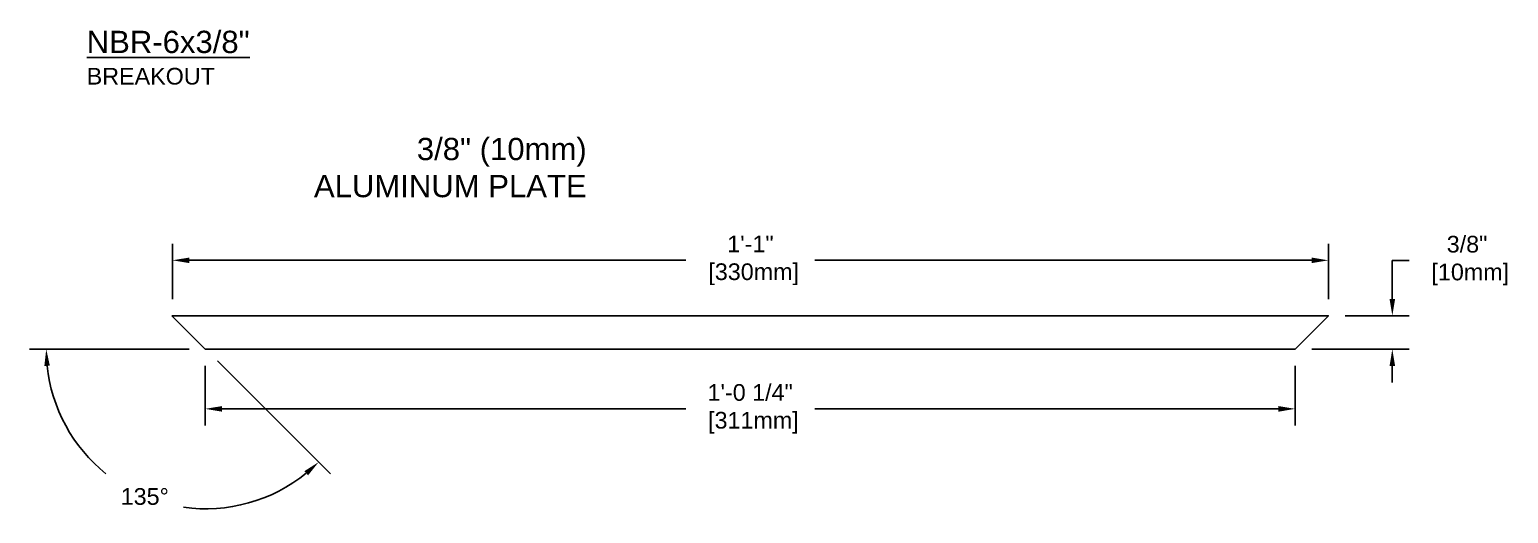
# Model space of a CAD drawing. Header units: inches. Extents: x -13.3 to 38.9, y -2.7 to 8.4.
# Drawn here: x 22.24 to 38.87, y 3.01 to 8.44 of the extents above; entities that cross this region are included whole.
import ezdxf

# ---------------------------------------------------------------- set-up
doc = ezdxf.new("R2010")
doc.units = ezdxf.units.IN
doc.header["$MEASUREMENT"] = 0
doc.layers.add('Dimensions', color=3, linetype='Continuous')
doc.layers.add('Text', color=2, linetype='Continuous')
doc.styles.add('Arial', font='arial.ttf')
doc.dimstyles.new('Arial', dxfattribs={"dimtxt": 0.1875, "dimasz": 0.1875, "dimexe": 0.1875, "dimexo": 0.1875, "dimgap": 0.1875, "dimtad": 0, "dimtih": 1, "dimtoh": 1, "dimdec": 4, "dimzin": 0, "dimdsep": 46, "dimlunit": 4, "dimtxsty": 'Arial', "dimcen": 0.1875, "dimadec": 0, "dimazin": 0, "dimtfac": 1, "dimtdec": 4, "dimtofl": 0, "dimtmove": 0, "dimatfit": 3, "dimfxl": 0, "dimfrac": 2, "dimtolj": 1, "dimtzin": 0, "dimarcsym": 0})

# ---------------------------------------------------------------- blocks, each defined once
blk = doc.blocks.new('*D16')
at = {"layer": 'Defpoints', "color": 0}
for p in [(23.85, 5.226), (24.225, 4.851), (24.225, 4.851), (34.476, 4.851), (22.957, 3.582)]:
    blk.add_point(p, dxfattribs=at)
at = {"layer": 'Dimensions', "color": 0, "lineweight": -2}
for p, q in [((24.038, 4.851), (22.244, 4.851)), ((24.358, 4.718), (25.626, 3.45))]:
    blk.add_line(p, q, dxfattribs=at)
for start, end in [(185.9916, 231.2868), (261.9554, 309.0084)]:
    blk.add_arc((24.225, 4.851), 1.794, start, end, dxfattribs=at)
at = {"layer": 'Dimensions', "color": 0}
for points in [[(22.41, 4.662), (22.472, 4.665), (22.431, 4.851)], [(25.333, 3.48), (25.375, 3.434), (25.494, 3.582)]]:
    blk.add_solid(points, dxfattribs=at)
at = {"layer": 'Dimensions', "color": 0, "insert": (23.539, 3.194), "char_height": 0.1875, "attachment_point": 5, "style": 'Arial'}
blk.add_mtext('\\A1;135°', dxfattribs=at)
blk = doc.blocks.new('*D20')
at = {"layer": 'Defpoints', "color": 0}
for p in [(36.844, 5.849), (23.85, 5.226), (36.844, 5.226)]:
    blk.add_point(p, dxfattribs=at)
at = {"layer": 'Dimensions', "color": 0, "lineweight": -2}
for p, q in [((23.85, 5.413), (23.85, 6.036)), ((36.844, 5.413), (36.844, 6.036)), ((24.038, 5.849), (29.622, 5.849)), ((36.657, 5.849), (31.072, 5.849))]:
    blk.add_line(p, q, dxfattribs=at)
at = {"layer": 'Dimensions', "color": 0}
for points in [[(24.038, 5.88), (24.038, 5.818), (23.85, 5.849)], [(36.657, 5.88), (36.657, 5.818), (36.844, 5.849)]]:
    blk.add_solid(points, dxfattribs=at)
at = {"layer": 'Dimensions', "color": 0, "insert": (30.347, 5.849), "char_height": 0.1875, "attachment_point": 5, "style": 'Arial'}
blk.add_mtext('\\A1;1\'-1"\\P [330mm]', dxfattribs=at)
blk = doc.blocks.new('*D21')
at = {"layer": 'Defpoints', "color": 0}
for p in [(24.219, 4.851), (36.469, 4.851), (36.469, 4.18)]:
    blk.add_point(p, dxfattribs=at)
at = {"layer": 'Dimensions', "color": 0, "lineweight": -2}
for p, q in [((24.219, 4.663), (24.219, 3.992)), ((36.469, 4.663), (36.469, 3.992)), ((24.407, 4.18), (29.619, 4.18)), ((36.282, 4.18), (31.069, 4.18))]:
    blk.add_line(p, q, dxfattribs=at)
at = {"layer": 'Dimensions', "color": 0}
for points in [[(24.407, 4.211), (24.407, 4.148), (24.219, 4.18)], [(36.282, 4.211), (36.282, 4.148), (36.469, 4.18)]]:
    blk.add_solid(points, dxfattribs=at)
at = {"layer": 'Dimensions', "color": 0, "insert": (30.344, 4.18), "char_height": 0.1875, "attachment_point": 5, "style": 'Arial'}
blk.add_mtext('\\A1;1\'-0 1/4"\\P [311mm]', dxfattribs=at)
blk = doc.blocks.new('*D22')
at = {"layer": 'Defpoints', "color": 0}
for p in [(36.844, 5.226), (36.469, 4.851), (37.562, 4.851)]:
    blk.add_point(p, dxfattribs=at)
at = {"layer": 'Dimensions', "color": 0, "lineweight": -2}
for p, q in [((37.562, 5.413), (37.562, 5.846)), ((37.562, 5.846), (37.75, 5.846)), ((37.032, 5.226), (37.75, 5.226)), ((36.657, 4.851), (37.75, 4.851)), ((37.562, 4.663), (37.562, 4.476))]:
    blk.add_line(p, q, dxfattribs=at)
at = {"layer": 'Dimensions', "color": 0}
for points in [[(37.531, 5.413), (37.593, 5.413), (37.562, 5.226)], [(37.531, 4.663), (37.593, 4.663), (37.562, 4.851)]]:
    blk.add_solid(points, dxfattribs=at)
at = {"layer": 'Dimensions', "color": 0, "insert": (38.402, 5.846), "char_height": 0.1875, "attachment_point": 5, "style": 'Arial'}
blk.add_mtext('\\A1;3/8"\\P [10mm]', dxfattribs=at)

msp = doc.modelspace()

# ---------------------------------------------------------------- linework, layer by layer
msp.add_lwpolyline([(23.84407, 5.2259), (36.84417, 5.2259), (36.46917, 4.8509), (24.21907, 4.8509)], close=True)

# ---------------------------------------------------------------- texts
at = {"layer": 'Text', "insert": (22.88612, 8.42851), "char_height": 0.25, "width": 5.4862005, "attachment_point": 1, "style": 'Arial'}
msp.add_mtext('{\\LNBR-6x3/8"\\P\\H0.75x;\\lBREAKOUT}', dxfattribs=at)
at = {"layer": 'Text', "insert": (28.50618, 6.88985), "char_height": 0.25, "attachment_point": 6, "style": 'Arial'}
msp.add_mtext('3/8" (10mm)\\PALUMINUM PLATE', dxfattribs=at)

# ---------------------------------------------------------------- dimensions: what is measured, and where the dimension line sits
at = {"layer": 'Dimensions'}
for base, p1, p2, picture, middle in [((36.84417, 5.849), (23.85029, 5.2259), (36.84417, 5.2259), '*D20', (30.34723, 5.849)), ((36.46917, 4.17965), (24.21907, 4.8509), (36.46917, 4.8509), '*D21', (30.34412, 4.17965))]:
    dim = msp.add_linear_dim(base=base, p1=p1, p2=p2, dimstyle='Arial', override={"dimpost": '\\X'}, dxfattribs=at)
    dim.commit()
    dim.dimension.update_dxf_attribs({"geometry": picture, "text_midpoint": middle, "dimtype": 160})
dim = msp.add_linear_dim(base=(37.56216, 4.8509), p1=(36.84417, 5.2259), p2=(36.46917, 4.8509), angle=90, dimstyle='Arial', override={"dimpost": '\\X'}, dxfattribs=at)
dim.commit()
dim.dimension.update_dxf_attribs({"geometry": '*D22', "text_midpoint": (38.40169, 5.8463), "dimtype": 160})
dim = msp.add_angular_dim_2l(base=(22.95686, 3.58248), line1=((34.476, 4.8509), (24.22529, 4.8509)), line2=((24.22529, 4.8509), (23.85029, 5.2259)), dimstyle='Arial', override={"dimpost": '\\X'}, dxfattribs=at)
dim.commit()
dim.dimension.update_dxf_attribs({"geometry": '*D16', "text_midpoint": (23.53882, 3.19363)})

doc.saveas('drawing.dxf')
